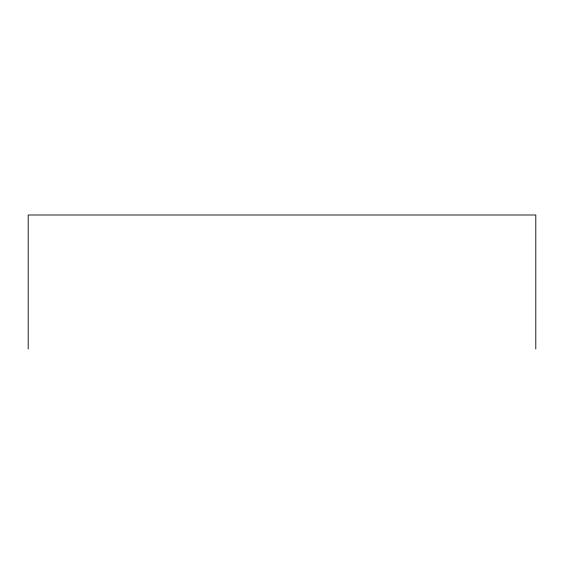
<?xml version="1.0" encoding="UTF-8"?>
<svg xmlns="http://www.w3.org/2000/svg" width="564" height="564" viewBox="0 0 564 564"><rect width="100%" height="100%" fill="white"/><g stroke="black" fill="none" stroke-linecap="round" stroke-linejoin="round"><path stroke-width="0.85" d="M535.8 349.003L535.8 214.997L28.2 214.997L28.2 349.003"/></g></svg>
